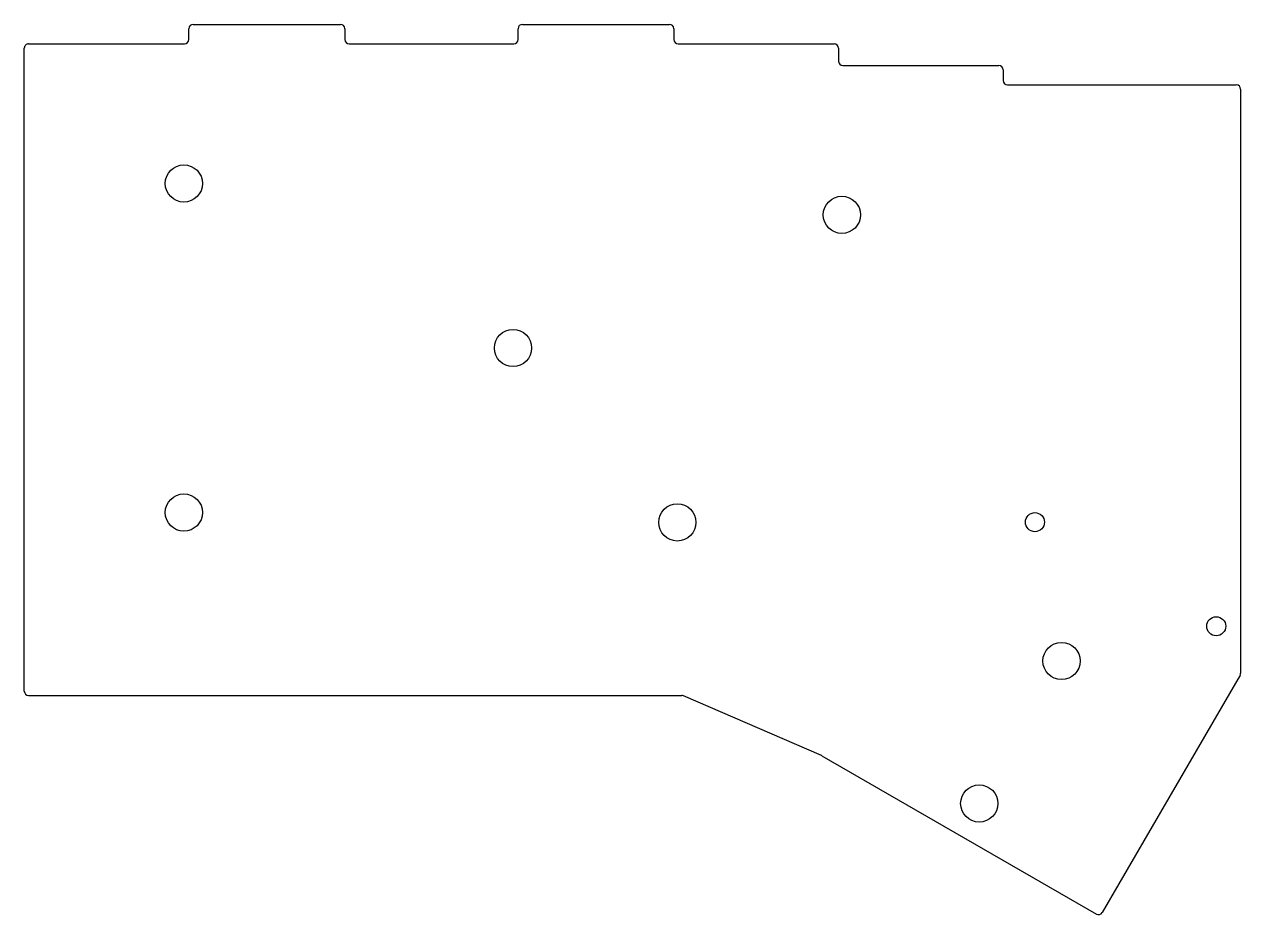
# Model space of a CAD drawing. Header units: millimetres. Extents: x 91 to 232, y -135 to -32.
import ezdxf

# ---------------------------------------------------------------- set-up
doc = ezdxf.new("R2010")
doc.units = ezdxf.units.MM

msp = doc.modelspace()

# ---------------------------------------------------------------- linework, layer by layer
for p, q in [((110.08, -33.49), (110.08, -32.24)), ((110.58, -31.74), (127.58, -31.74)), ((128.08, -32.24), (128.08, -33.49)), ((148.08, -33.49), (148.08, -32.24)), ((148.58, -31.74), (165.58, -31.74)), ((166.08, -32.24), (166.08, -33.49)), ((91.08, -108.74), (91.08, -34.49)), ((91.58, -33.99), (109.58, -33.99)), ((128.58, -33.99), (147.58, -33.99)), ((166.58, -33.99), (184.58, -33.99)), ((185.08, -34.49), (185.08, -35.99)), ((185.58, -36.49), (203.58, -36.49)), ((204.08, -36.99), (204.08, -38.24)), ((204.58, -38.74), (231.01, -38.74)), ((231.51, -39.24), (231.51, -106.67)), ((231.2, -107.35), (215.53, -134.31)), ((231.45, -106.92), (231.2, -107.35)), ((91.58, -109.24), (166.98, -109.24)), ((183.11, -116.17), (167.18, -109.28)), ((183.17, -116.2), (214.85, -134.49))]:
    msp.add_line(p, q)
for centre, radius in [((109.5, -50.12), 2.15), ((185.47, -53.74), 2.15), ((147.5, -69.12), 2.15), ((109.5, -88.12), 2.15), ((166.47, -89.26), 2.15), ((207.76, -89.23), 1.1), ((228.69, -101.25), 1.1), ((210.83, -105.26), 2.15), ((201.33, -121.72), 2.15)]:
    msp.add_circle(centre, radius)
for centre, start, end in [((110.58, -32.24), 90, 180), ((127.58, -32.24), 0, 90), ((148.58, -32.24), 90, 180), ((165.58, -32.24), 0, 90), ((109.58, -33.49), 270, 0), ((128.58, -33.49), 180, 270), ((147.58, -33.49), 270, 0), ((166.58, -33.49), 180, 270), ((91.58, -34.49), 90, 180.0015), ((184.58, -34.49), 0, 90), ((185.58, -35.99), 180, 270), ((203.58, -36.99), 0.0254, 90), ((204.58, -38.24), 180.0254, 270), ((231.01, -39.24), 0, 90), ((231.01, -106.67), 330, 0), ((91.58, -108.74), 180.0015, 270), ((166.98, -109.74), 66.6101, 90), ((182.92, -116.63), 60, 66.6101), ((215.1, -134.06), 240, 329.8436)]:
    msp.add_arc(centre, 0.5, start, end)

doc.saveas('drawing.dxf')
